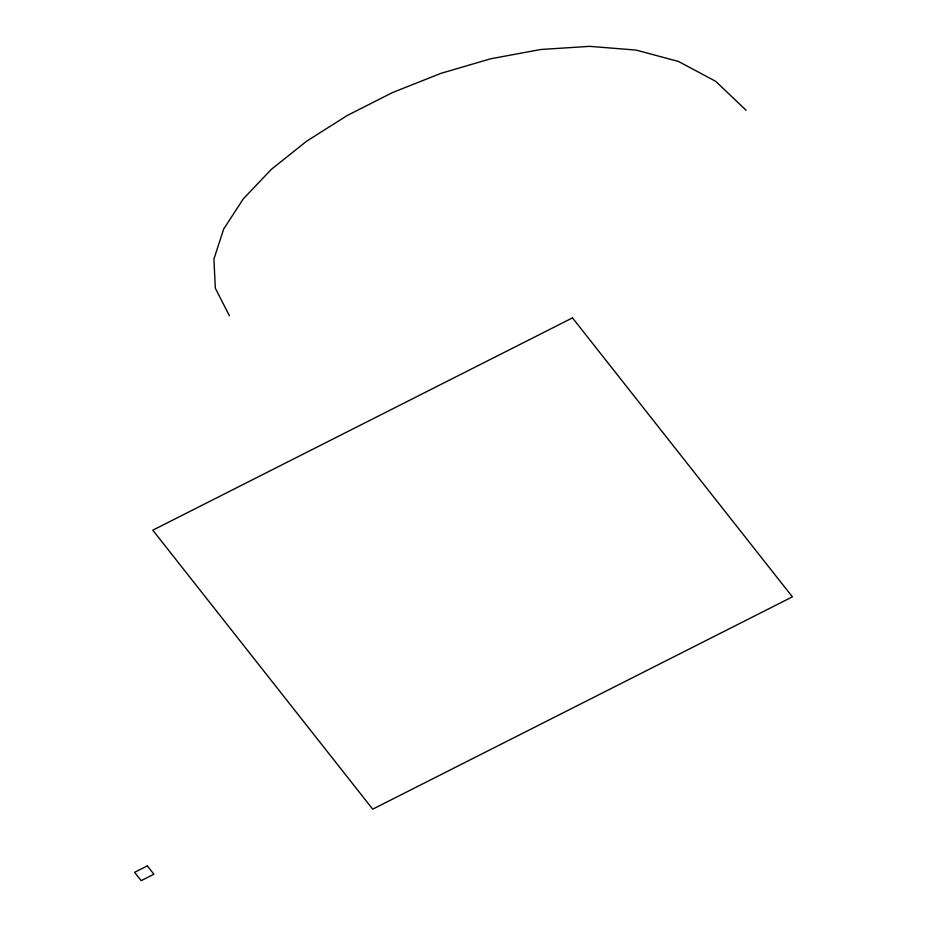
<?xml version="1.0" encoding="UTF-8"?>
<svg xmlns="http://www.w3.org/2000/svg" width="927" height="927" viewBox="0 0 927 927"><rect width="100%" height="100%" fill="white"/><g stroke="black" fill="none" stroke-linecap="round" stroke-linejoin="round"><path stroke-width="1.39" d="M746.096 110.267L715.598 81.252L678.448 61.449L636.015 50.07L589.665 46.35L540.789 49.502L490.765 58.76L440.951 73.349L392.724 92.468L347.474 115.365L306.57 141.24L271.391 169.328L243.303 198.853L223.685 229.039L213.905 259.096L215.354 288.262L229.398 315.748M572.492 317.88L152.793 530.186L372.7 809.167L792.388 596.849L572.492 317.88M147.335 865.888L134.612 872.319L141.182 880.65L153.894 874.219L147.335 865.888"/></g></svg>
